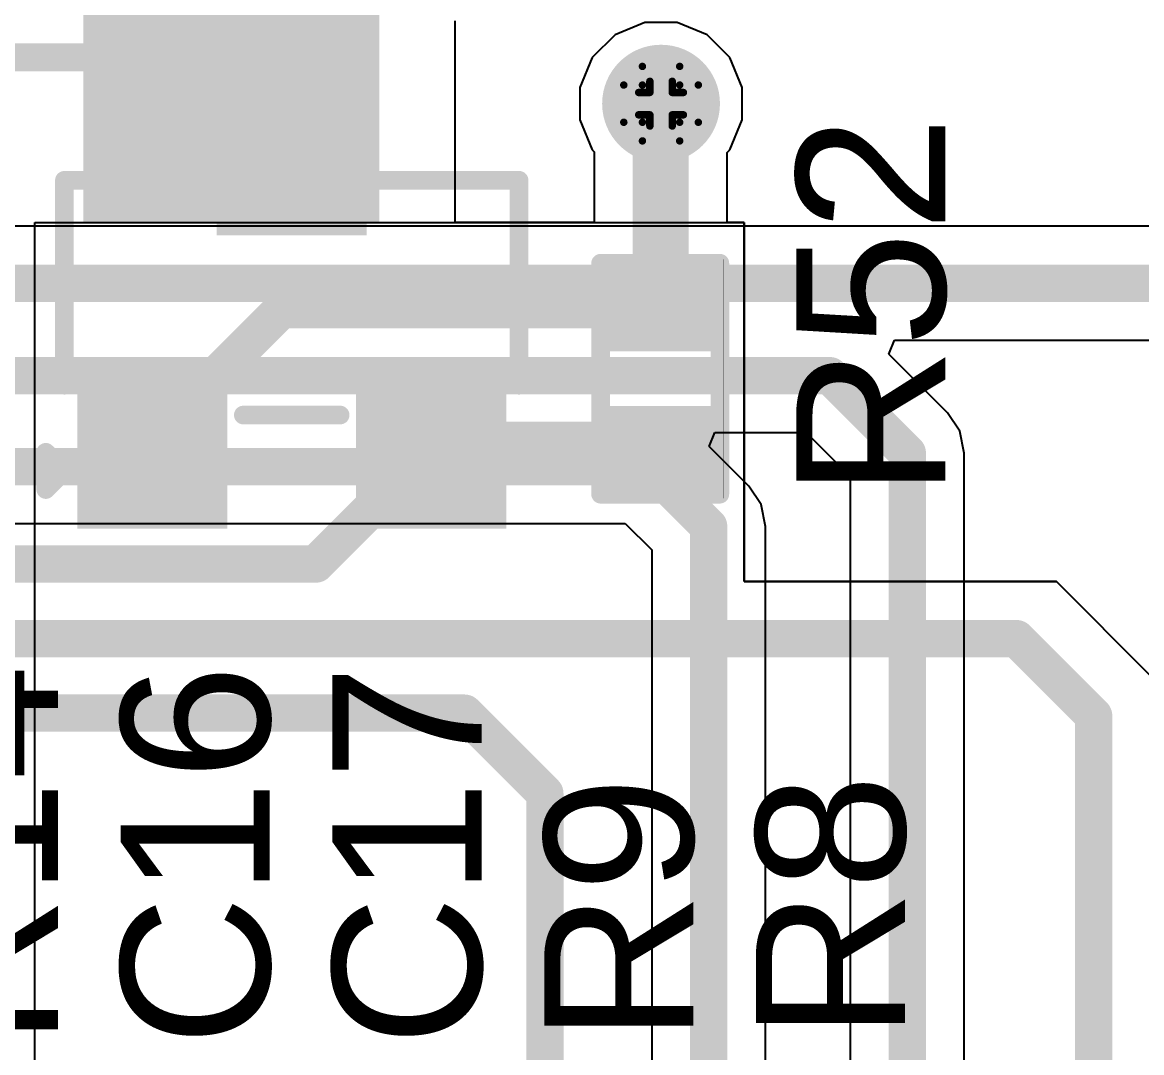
# Model space of a CAD drawing. Header units: inches. Extents: x -5 to 5258, y -4 to 5281.
# Drawn here: x 49.76 to 57.39, y 30.71 to 37.73 of the extents above; entities that cross this region are included whole.
import ezdxf

# ---------------------------------------------------------------- set-up
doc = ezdxf.new("R2010")
doc.units = ezdxf.units.IN
for name, color, linetype in [('Bottom Layer', 5, 'Continuous'), ('Bottom Solder', 6, 'Continuous'), ('Drill Drawing', 1, 'Continuous'), ('Top Layer', 1, 'Continuous'), ('Top Overlay', 2, 'Continuous'), ('Top Paste', 8, 'Continuous'), ('Top Solder', 216, 'Continuous'), ('Via Holes', 16, 'Continuous')]:
    doc.layers.add(name, color=color, linetype=linetype)
doc.styles.add('Arial', font='', dxfattribs={"height": 0.2})
doc.styles.get('Arial').set_extended_font_data('Arial')

# ---------------------------------------------------------------- blocks, each defined once
blk = doc.blocks.new('R___0402_40')
at = {"layer": 'Top Layer'}
for points in [[(-0.6985, -0.3175), (-0.6985, 0.3175), (-0.2413, 0.3175), (-0.2413, -0.3175)], [(0.2413, -0.3175), (0.2413, 0.3175), (0.6985, 0.3175), (0.6985, -0.3175)]]:
    blk.add_hatch(color=1, dxfattribs=at).paths.add_polyline_path(points)
at = {"layer": 'Top Paste'}
for points in [[(-0.6985, -0.3175), (-0.6985, 0.3175), (-0.2413, 0.3175), (-0.2413, -0.3175)], [(0.2413, -0.3175), (0.2413, 0.3175), (0.6985, 0.3175), (0.6985, -0.3175)]]:
    blk.add_hatch(color=8, dxfattribs=at).paths.add_polyline_path(points)
at = {"layer": 'Top Solder'}
for points in [[(-0.7535, -0.3725), (-0.7535, 0.3725), (-0.1863, 0.3725), (-0.1863, -0.3725)], [(0.1863, -0.3725), (0.1863, 0.3725), (0.7535, 0.3725), (0.7535, -0.3725)]]:
    blk.add_hatch(color=216, dxfattribs=at).paths.add_polyline_path(points)
at = {"layer": 'Top Overlay'}
for points in [[(-0.7874, 0.4064, 0.127, 0.127, 0), (0.7874, 0.4064, 0.127, 0.127, 0)], [(-0.7874, 0.4064, 0.127, 0.127, 0), (-0.7874, -0.4064, 0.127, 0.127, 0)], [(0.7874, 0.4064, 0.127, 0.127, 0), (0.7874, -0.4064, 0.127, 0.127, 0)], [(-0.7874, -0.4064, 0.127, 0.127, 0), (0.7874, -0.4064, 0.127, 0.127, 0)], [(-0.8128, -0.4318, 0.00323, 0.00323, 0), (0.8128, -0.4318, 0.00323, 0.00323, 0)]]:
    blk.add_lwpolyline(points, format="xyseb", dxfattribs=at)
for points in [[(-0.8191, 0.4064, 0.0635, 0.0635, 1), (-0.7556, 0.4064, 0.0635, 0.0635, 1)], [(-0.8191, 0.4064, 0.0635, 0.0635, 1), (-0.7556, 0.4064, 0.0635, 0.0635, 1)], [(0.7556, 0.4064, 0.0635, 0.0635, 1), (0.8191, 0.4064, 0.0635, 0.0635, 1)], [(0.7556, 0.4064, 0.0635, 0.0635, 1), (0.8191, 0.4064, 0.0635, 0.0635, 1)], [(-0.8191, -0.4064, 0.0635, 0.0635, 1), (-0.7556, -0.4064, 0.0635, 0.0635, 1)], [(-0.8191, -0.4064, 0.0635, 0.0635, 1), (-0.7556, -0.4064, 0.0635, 0.0635, 1)], [(0.7556, -0.4064, 0.0635, 0.0635, 1), (0.8191, -0.4064, 0.0635, 0.0635, 1)], [(0.7556, -0.4064, 0.0635, 0.0635, 1), (0.8191, -0.4064, 0.0635, 0.0635, 1)], [(-0.8136, -0.4318, 0.00161, 0.00161, 1), (-0.812, -0.4318, 0.00161, 0.00161, 1)], [(0.812, -0.4318, 0.00161, 0.00161, 1), (0.8136, -0.4318, 0.00161, 0.00161, 1)]]:
    blk.add_lwpolyline(points, format="xyseb", close=True, dxfattribs=at)
blk = doc.blocks.new('S___23_90')
at = {"layer": 'Top Layer'}
for points in [[(-0.41, 1.46), (0.41, 1.46), (0.41, 0.54), (-0.41, 0.54)], [(-1.36, -0.54), (-0.54, -0.54), (-0.54, -1.46), (-1.36, -1.46)], [(0.54, -0.54), (1.36, -0.54), (1.36, -1.46), (0.54, -1.46)]]:
    blk.add_hatch(color=1, dxfattribs=at).paths.add_polyline_path(points)
at = {"layer": 'Top Paste'}
for points in [[(-0.41, 1.46), (0.41, 1.46), (0.41, 0.54), (-0.41, 0.54)], [(-1.36, -0.54), (-0.54, -0.54), (-0.54, -1.46), (-1.36, -1.46)], [(0.54, -0.54), (1.36, -0.54), (1.36, -1.46), (0.54, -1.46)]]:
    blk.add_hatch(color=8, dxfattribs=at).paths.add_polyline_path(points)
at = {"layer": 'Top Solder'}
for points in [[(-0.5116, 1.5616), (0.5116, 1.5616), (0.5116, 0.4384), (-0.5116, 0.4384)], [(-1.4616, -0.4384), (-0.4384, -0.4384), (-0.4384, -1.5616), (-1.4616, -1.5616)], [(0.4384, -0.4384), (1.4616, -0.4384), (1.4616, -1.5616), (0.4384, -1.5616)]]:
    blk.add_hatch(color=216, dxfattribs=at).paths.add_polyline_path(points)
at = {"layer": 'Top Overlay'}
for points in [[(-1.5494, -0.5842, 0.127, 0.127, 0), (-1.5494, 0.8128, 0.127, 0.127, 0)], [(-1.5494, 0.8128, 0.127, 0.127, 0), (-0.5588, 0.8128, 0.127, 0.127, 0)], [(0.5588, 0.8128, 0.127, 0.127, 0), (1.5494, 0.8128, 0.127, 0.127, 0)], [(1.5494, -0.5842, 0.127, 0.127, 0), (1.5494, 0.8128, 0.127, 0.127, 0)], [(-0.3302, -0.7874, 0.127, 0.127, 0), (0.3302, -0.7874, 0.127, 0.127, 0)], [(-1.6764, -1.0414, 0.127, 0.127, 0), (-1.5494, -1.1684, 0.127, 0.127, 0)], [(-1.6764, -1.2954, 0.127, 0.127, 0), (-1.6764, -1.0414, 0.127, 0.127, 0)], [(-1.6764, -1.2954, 0.127, 0.127, 0), (-1.5494, -1.1684, 0.127, 0.127, 0)]]:
    blk.add_lwpolyline(points, format="xyseb", dxfattribs=at)
for points in [[(-1.5812, 0.8128, 0.0635, 0.0635, 1), (-1.5176, 0.8128, 0.0635, 0.0635, 1)], [(-1.5812, 0.8128, 0.0635, 0.0635, 1), (-1.5176, 0.8128, 0.0635, 0.0635, 1)], [(-0.5905, 0.8128, 0.0635, 0.0635, 1), (-0.5271, 0.8128, 0.0635, 0.0635, 1)], [(0.5271, 0.8128, 0.0635, 0.0635, 1), (0.5905, 0.8128, 0.0635, 0.0635, 1)], [(1.5176, 0.8128, 0.0635, 0.0635, 1), (1.5812, 0.8128, 0.0635, 0.0635, 1)], [(1.5176, 0.8128, 0.0635, 0.0635, 1), (1.5812, 0.8128, 0.0635, 0.0635, 1)], [(-1.5812, -0.5842, 0.0635, 0.0635, 1), (-1.5176, -0.5842, 0.0635, 0.0635, 1)], [(1.5176, -0.5842, 0.0635, 0.0635, 1), (1.5812, -0.5842, 0.0635, 0.0635, 1)], [(-0.3619, -0.7874, 0.0635, 0.0635, 1), (-0.2984, -0.7874, 0.0635, 0.0635, 1)], [(0.2984, -0.7874, 0.0635, 0.0635, 1), (0.3619, -0.7874, 0.0635, 0.0635, 1)], [(-1.7082, -1.0414, 0.0635, 0.0635, 1), (-1.6446, -1.0414, 0.0635, 0.0635, 1)], [(-1.7082, -1.0414, 0.0635, 0.0635, 1), (-1.6446, -1.0414, 0.0635, 0.0635, 1)], [(-1.5812, -1.1684, 0.0635, 0.0635, 1), (-1.5176, -1.1684, 0.0635, 0.0635, 1)], [(-1.5812, -1.1684, 0.0635, 0.0635, 1), (-1.5176, -1.1684, 0.0635, 0.0635, 1)], [(-1.7082, -1.2954, 0.0635, 0.0635, 1), (-1.6446, -1.2954, 0.0635, 0.0635, 1)], [(-1.7082, -1.2954, 0.0635, 0.0635, 1), (-1.6446, -1.2954, 0.0635, 0.0635, 1)]]:
    blk.add_lwpolyline(points, format="xyseb", close=True, dxfattribs=at)

msp = doc.modelspace()

# ---------------------------------------------------------------- hatches: boundary and pattern name
at = {"layer": 'Bottom Layer'}
h = msp.add_hatch(color=5, dxfattribs=at)
edge = h.paths.add_edge_path()
edge.add_arc((54.1097, 37.1746), 0.3, 0, 360)
at = {"layer": 'Bottom Solder'}
h = msp.add_hatch(color=6, dxfattribs=at)
edge = h.paths.add_edge_path()
edge.add_arc((54.1097, 37.1746), 0.4016, 0, 360)
at = {"layer": 'Top Layer'}
msp.add_hatch(color=1, dxfattribs=at).paths.add_polyline_path([(50.1726, 36.3654), (52.1893, 36.3654), (52.1893, 38.6277), (50.1726, 38.6277)])
h = msp.add_hatch(color=1, dxfattribs=at)
edge = h.paths.add_edge_path()
edge.add_arc((54.1097, 37.1746), 0.3, 0, 360)
at = {"layer": 'Top Solder'}
h = msp.add_hatch(color=216, dxfattribs=at)
edge = h.paths.add_edge_path()
edge.add_arc((54.1097, 37.1746), 0.4016, 0, 360)
at = {"layer": 'Via Holes'}
h = msp.add_hatch(color=7, dxfattribs=at)
edge = h.paths.add_edge_path()
edge.add_arc((54.1097, 37.1746), 0.15, 0, 360)

# ---------------------------------------------------------------- linework, layer by layer
at = {"layer": 'Bottom Layer'}
for p, q in [((59.0623, 36.3386), (12.9404, 36.3386)), ((55.6625, 35.4678), (55.7014, 35.5617)), ((55.7014, 35.5617), (58.9014, 35.5617)), ((56.0628, 35.0675), (55.6625, 35.4678)), ((56.147, 34.9415), (56.0628, 35.0675)), ((56.1766, 34.7928), (56.147, 34.9415)), ((54.4384, 34.8382), (54.4773, 34.932)), ((54.4773, 34.932), (55.0996, 34.932)), ((55.0996, 34.932), (55.3997, 34.6319)), ((54.7089, 34.5676), (54.4384, 34.8382)), ((56.1766, 30.5059), (56.1766, 34.7928)), ((54.7932, 34.4416), (54.7089, 34.5676)), ((55.3997, 34.6319), (55.3997, 30.5059)), ((54.8227, 34.293), (54.7932, 34.4416)), ((48.2853, 34.3119), (53.866, 34.3119)), ((53.866, 34.3119), (54.0458, 34.1321)), ((54.8227, 30.5059), (54.8227, 34.293)), ((54.0458, 34.1321), (54.0458, 30.5059))]:
    msp.add_line(p, q, dxfattribs=at)
for points in [[(7.215, 35.9501, 0.254, 0.254, 0), (59.0623, 35.9501, 0.254, 0.254, 0)], [(6.1105, 35.3205, 0.254, 0.254, 0), (55.2605, 35.3205, 0.254, 0.254, 0)], [(55.2605, 35.3205, 0.254, 0.254, 0), (55.7882, 34.7928, 0.254, 0.254, 0)], [(55.7882, 30.1109, 0.254, 0.254, 0), (55.7882, 34.7928, 0.254, 0.254, 0)], [(3.2027, 34.7003, 0.254, 0.254, 0), (54.0269, 34.7003, 0.254, 0.254, 0)], [(54.0269, 34.7003, 0.254, 0.254, 0), (54.4343, 34.293, 0.254, 0.254, 0)], [(54.4343, 30.1109, 0.254, 0.254, 0), (54.4343, 34.293, 0.254, 0.254, 0)]]:
    msp.add_lwpolyline(points, format="xyseb", dxfattribs=at)
for points in [[(55.197, 35.3205, 0.127, 0.127, 1), (55.324, 35.3205, 0.127, 0.127, 1)], [(55.197, 35.3205, 0.127, 0.127, 1), (55.324, 35.3205, 0.127, 0.127, 1)], [(55.7247, 34.7928, 0.127, 0.127, 1), (55.8517, 34.7928, 0.127, 0.127, 1)], [(55.7247, 34.7928, 0.127, 0.127, 1), (55.8517, 34.7928, 0.127, 0.127, 1)], [(53.9634, 34.7003, 0.127, 0.127, 1), (54.0904, 34.7003, 0.127, 0.127, 1)], [(53.9634, 34.7003, 0.127, 0.127, 1), (54.0904, 34.7003, 0.127, 0.127, 1)], [(54.3708, 34.293, 0.127, 0.127, 1), (54.4978, 34.293, 0.127, 0.127, 1)], [(54.3708, 34.293, 0.127, 0.127, 1), (54.4978, 34.293, 0.127, 0.127, 1)]]:
    msp.add_lwpolyline(points, format="xyseb", close=True, dxfattribs=at)
at = {"layer": 'Drill Drawing'}
for points in [[(53.9827, 37.3016, 0.0508, 0.0508, 0), (53.9827, 37.4286, 0.0508, 0.0508, 0)], [(53.9827, 37.4286, 0.0508, 0.0508, 0), (54.2367, 37.4286, 0.0508, 0.0508, 0)], [(54.2367, 37.3016, 0.0508, 0.0508, 0), (54.2367, 37.4286, 0.0508, 0.0508, 0)], [(53.8557, 37.0476, 0.0508, 0.0508, 0), (53.8557, 37.3016, 0.0508, 0.0508, 0)], [(53.8557, 37.3016, 0.0508, 0.0508, 0), (53.9827, 37.3016, 0.0508, 0.0508, 0)], [(54.0335, 37.2508, 0.0508, 0.0508, 0), (54.0335, 37.327, 0.0508, 0.0508, 0)], [(54.0335, 37.327, 0.0508, 0.0508, 0), (54.1859, 37.327, 0.0508, 0.0508, 0)], [(54.1859, 37.2508, 0.0508, 0.0508, 0), (54.1859, 37.327, 0.0508, 0.0508, 0)], [(54.2367, 37.3016, 0.0508, 0.0508, 0), (54.3637, 37.3016, 0.0508, 0.0508, 0)], [(54.3637, 37.0476, 0.0508, 0.0508, 0), (54.3637, 37.3016, 0.0508, 0.0508, 0)], [(53.9573, 37.0984, 0.0508, 0.0508, 0), (53.9573, 37.2508, 0.0508, 0.0508, 0)], [(53.9573, 37.2508, 0.0508, 0.0508, 0), (54.0335, 37.2508, 0.0508, 0.0508, 0)], [(54.1859, 37.2508, 0.0508, 0.0508, 0), (54.2621, 37.2508, 0.0508, 0.0508, 0)], [(54.2621, 37.0984, 0.0508, 0.0508, 0), (54.2621, 37.2508, 0.0508, 0.0508, 0)], [(53.9573, 37.0984, 0.0508, 0.0508, 0), (54.0335, 37.0984, 0.0508, 0.0508, 0)], [(54.0335, 37.0222, 0.0508, 0.0508, 0), (54.0335, 37.0984, 0.0508, 0.0508, 0)], [(54.1859, 37.0984, 0.0508, 0.0508, 0), (54.2621, 37.0984, 0.0508, 0.0508, 0)], [(54.1859, 37.0222, 0.0508, 0.0508, 0), (54.1859, 37.0984, 0.0508, 0.0508, 0)], [(53.8557, 37.0476, 0.0508, 0.0508, 0), (53.9827, 37.0476, 0.0508, 0.0508, 0)], [(53.9827, 36.9206, 0.0508, 0.0508, 0), (53.9827, 37.0476, 0.0508, 0.0508, 0)], [(54.0335, 37.0222, 0.0508, 0.0508, 0), (54.1859, 37.0222, 0.0508, 0.0508, 0)], [(54.2367, 37.0476, 0.0508, 0.0508, 0), (54.3637, 37.0476, 0.0508, 0.0508, 0)], [(54.2367, 36.9206, 0.0508, 0.0508, 0), (54.2367, 37.0476, 0.0508, 0.0508, 0)], [(53.9827, 36.9206, 0.0508, 0.0508, 0), (54.2367, 36.9206, 0.0508, 0.0508, 0)]]:
    msp.add_lwpolyline(points, format="xyseb", dxfattribs=at)
for points in [[(53.97, 37.4286, 0.0254, 0.0254, 1), (53.9954, 37.4286, 0.0254, 0.0254, 1)], [(53.97, 37.4286, 0.0254, 0.0254, 1), (53.9954, 37.4286, 0.0254, 0.0254, 1)], [(54.224, 37.4286, 0.0254, 0.0254, 1), (54.2494, 37.4286, 0.0254, 0.0254, 1)], [(54.224, 37.4286, 0.0254, 0.0254, 1), (54.2494, 37.4286, 0.0254, 0.0254, 1)], [(53.843, 37.3016, 0.0254, 0.0254, 1), (53.8684, 37.3016, 0.0254, 0.0254, 1)], [(53.843, 37.3016, 0.0254, 0.0254, 1), (53.8684, 37.3016, 0.0254, 0.0254, 1)], [(53.97, 37.3016, 0.0254, 0.0254, 1), (53.9954, 37.3016, 0.0254, 0.0254, 1)], [(53.97, 37.3016, 0.0254, 0.0254, 1), (53.9954, 37.3016, 0.0254, 0.0254, 1)], [(54.0208, 37.327, 0.0254, 0.0254, 1), (54.0462, 37.327, 0.0254, 0.0254, 1)], [(54.0208, 37.327, 0.0254, 0.0254, 1), (54.0462, 37.327, 0.0254, 0.0254, 1)], [(54.1732, 37.327, 0.0254, 0.0254, 1), (54.1986, 37.327, 0.0254, 0.0254, 1)], [(54.1732, 37.327, 0.0254, 0.0254, 1), (54.1986, 37.327, 0.0254, 0.0254, 1)], [(54.224, 37.3016, 0.0254, 0.0254, 1), (54.2494, 37.3016, 0.0254, 0.0254, 1)], [(54.224, 37.3016, 0.0254, 0.0254, 1), (54.2494, 37.3016, 0.0254, 0.0254, 1)], [(54.351, 37.3016, 0.0254, 0.0254, 1), (54.3764, 37.3016, 0.0254, 0.0254, 1)], [(54.351, 37.3016, 0.0254, 0.0254, 1), (54.3764, 37.3016, 0.0254, 0.0254, 1)], [(53.9446, 37.2508, 0.0254, 0.0254, 1), (53.97, 37.2508, 0.0254, 0.0254, 1)], [(53.9446, 37.2508, 0.0254, 0.0254, 1), (53.97, 37.2508, 0.0254, 0.0254, 1)], [(54.0208, 37.2508, 0.0254, 0.0254, 1), (54.0462, 37.2508, 0.0254, 0.0254, 1)], [(54.0208, 37.2508, 0.0254, 0.0254, 1), (54.0462, 37.2508, 0.0254, 0.0254, 1)], [(54.1732, 37.2508, 0.0254, 0.0254, 1), (54.1986, 37.2508, 0.0254, 0.0254, 1)], [(54.1732, 37.2508, 0.0254, 0.0254, 1), (54.1986, 37.2508, 0.0254, 0.0254, 1)], [(54.2494, 37.2508, 0.0254, 0.0254, 1), (54.2748, 37.2508, 0.0254, 0.0254, 1)], [(54.2494, 37.2508, 0.0254, 0.0254, 1), (54.2748, 37.2508, 0.0254, 0.0254, 1)], [(53.9446, 37.0984, 0.0254, 0.0254, 1), (53.97, 37.0984, 0.0254, 0.0254, 1)], [(53.9446, 37.0984, 0.0254, 0.0254, 1), (53.97, 37.0984, 0.0254, 0.0254, 1)], [(54.0208, 37.0984, 0.0254, 0.0254, 1), (54.0462, 37.0984, 0.0254, 0.0254, 1)], [(54.0208, 37.0984, 0.0254, 0.0254, 1), (54.0462, 37.0984, 0.0254, 0.0254, 1)], [(54.1732, 37.0984, 0.0254, 0.0254, 1), (54.1986, 37.0984, 0.0254, 0.0254, 1)], [(54.1732, 37.0984, 0.0254, 0.0254, 1), (54.1986, 37.0984, 0.0254, 0.0254, 1)], [(54.2494, 37.0984, 0.0254, 0.0254, 1), (54.2748, 37.0984, 0.0254, 0.0254, 1)], [(54.2494, 37.0984, 0.0254, 0.0254, 1), (54.2748, 37.0984, 0.0254, 0.0254, 1)], [(53.843, 37.0476, 0.0254, 0.0254, 1), (53.8684, 37.0476, 0.0254, 0.0254, 1)], [(53.843, 37.0476, 0.0254, 0.0254, 1), (53.8684, 37.0476, 0.0254, 0.0254, 1)], [(53.97, 37.0476, 0.0254, 0.0254, 1), (53.9954, 37.0476, 0.0254, 0.0254, 1)], [(53.97, 37.0476, 0.0254, 0.0254, 1), (53.9954, 37.0476, 0.0254, 0.0254, 1)], [(54.0208, 37.0222, 0.0254, 0.0254, 1), (54.0462, 37.0222, 0.0254, 0.0254, 1)], [(54.0208, 37.0222, 0.0254, 0.0254, 1), (54.0462, 37.0222, 0.0254, 0.0254, 1)], [(54.1732, 37.0222, 0.0254, 0.0254, 1), (54.1986, 37.0222, 0.0254, 0.0254, 1)], [(54.1732, 37.0222, 0.0254, 0.0254, 1), (54.1986, 37.0222, 0.0254, 0.0254, 1)], [(54.224, 37.0476, 0.0254, 0.0254, 1), (54.2494, 37.0476, 0.0254, 0.0254, 1)], [(54.224, 37.0476, 0.0254, 0.0254, 1), (54.2494, 37.0476, 0.0254, 0.0254, 1)], [(54.351, 37.0476, 0.0254, 0.0254, 1), (54.3764, 37.0476, 0.0254, 0.0254, 1)], [(54.351, 37.0476, 0.0254, 0.0254, 1), (54.3764, 37.0476, 0.0254, 0.0254, 1)], [(53.97, 36.9206, 0.0254, 0.0254, 1), (53.9954, 36.9206, 0.0254, 0.0254, 1)], [(53.97, 36.9206, 0.0254, 0.0254, 1), (53.9954, 36.9206, 0.0254, 0.0254, 1)], [(54.224, 36.9206, 0.0254, 0.0254, 1), (54.2494, 36.9206, 0.0254, 0.0254, 1)], [(54.224, 36.9206, 0.0254, 0.0254, 1), (54.2494, 36.9206, 0.0254, 0.0254, 1)]]:
    msp.add_lwpolyline(points, format="xyseb", close=True, dxfattribs=at)
at = {"layer": 'Top Layer'}
for p, q in [((52.7072, 36.3654), (52.7072, 37.7387)), ((53.9995, 37.7286), (53.7959, 37.6443)), ((54.2199, 37.7286), (53.9995, 37.7286)), ((54.4235, 37.6443), (54.2199, 37.7286)), ((53.7959, 37.6443), (53.64, 37.4884)), ((54.5794, 37.4884), (54.4235, 37.6443)), ((53.64, 37.4884), (53.5557, 37.2848)), ((54.6637, 37.2848), (54.5794, 37.4884)), ((53.5557, 37.2848), (53.5557, 37.0644)), ((54.6637, 37.0644), (54.6637, 37.2848)), ((53.5557, 37.0644), (53.64, 36.8608)), ((54.5794, 36.8608), (54.6637, 37.0644)), ((53.64, 36.8608), (53.6537, 36.8472)), ((53.6537, 36.8472), (53.6537, 36.3654)), ((54.5601, 36.8416), (54.5794, 36.8608)), ((54.5601, 36.3654), (54.5601, 36.8416)), ((49.8414, 30.0699), (49.8414, 36.3654)), ((49.8414, 36.3654), (54.6756, 36.3654)), ((53.6537, 36.3654), (52.7072, 36.3654)), ((54.6756, 36.3654), (54.5601, 36.3654)), ((54.6756, 36.3654), (54.6756, 33.9165)), ((54.6756, 35.2868), (54.6756, 36.3654)), ((54.6756, 34.347), (54.6756, 35.2868)), ((54.6756, 33.9165), (54.6756, 34.347)), ((54.6756, 33.9165), (56.8042, 33.9165)), ((56.8042, 33.9165), (54.6756, 33.9165)), ((56.8042, 33.9165), (57.4466, 33.274)), ((57.4466, 33.274), (56.8042, 33.9165))]:
    msp.add_line(p, q, dxfattribs=at)
for points in [[(54.1069, 37.1718, 0.381, 0.381, 0), (54.1097, 37.1746, 0.381, 0.381, 0)], [(54.1069, 35.7743, 0.381, 0.381, 0), (54.1069, 37.1718, 0.381, 0.381, 0)], [(54.103, 35.7704, 0.381, 0.381, 0), (54.1069, 35.7743, 0.381, 0.381, 0)], [(50.6426, 34.8894, 0.254, 0.254, 0), (51.5226, 35.7694, 0.254, 0.254, 0)], [(51.5226, 35.7694, 0.254, 0.254, 0), (54.1041, 35.7694, 0.254, 0.254, 0)], [(50.6426, 34.8394, 0.1016, 0.1016, 0), (50.6426, 34.8894, 0.1016, 0.1016, 0)], [(52.5525, 34.8155, 0.381, 0.381, 0), (54.1042, 34.8155, 0.381, 0.381, 0)], [(52.5426, 34.7894, 0.254, 0.254, 0), (52.5426, 34.8215, 0.254, 0.254, 0)], [(52.2596, 34.5064, 0.254, 0.254, 0), (52.5426, 34.7894, 0.254, 0.254, 0)], [(51.7571, 34.036, 0.254, 0.254, 0), (52.2276, 34.5064, 0.254, 0.254, 0)], [(52.2276, 34.5064, 0.254, 0.254, 0), (52.2596, 34.5064, 0.254, 0.254, 0)], [(21.9347, 34.036, 0.254, 0.254, 0), (51.7571, 34.036, 0.254, 0.254, 0)], [(21.7243, 33.528, 0.254, 0.254, 0), (56.532, 33.528, 0.254, 0.254, 0)], [(56.532, 33.528, 0.254, 0.254, 0), (57.0582, 33.0018, 0.254, 0.254, 0)], [(21.5139, 33.02, 0.254, 0.254, 0), (52.77, 33.02, 0.254, 0.254, 0)], [(52.77, 33.02, 0.254, 0.254, 0), (53.3179, 32.4721, 0.254, 0.254, 0)], [(57.0582, 26.7983, 0.254, 0.254, 0), (57.0582, 33.0018, 0.254, 0.254, 0)], [(53.3179, 29.5882, 0.254, 0.254, 0), (53.3179, 32.4721, 0.254, 0.254, 0)]]:
    msp.add_lwpolyline(points, format="xyseb", dxfattribs=at)
for points in [[(54.0116, 37.1718, 0.1905, 0.1905, 1), (54.2021, 37.1718, 0.1905, 0.1905, 1)], [(54.0116, 37.1718, 0.1905, 0.1905, 1), (54.2021, 37.1718, 0.1905, 0.1905, 1)], [(54.0144, 37.1746, 0.1905, 0.1905, 1), (54.2049, 37.1746, 0.1905, 0.1905, 1)], [(54.0078, 35.7704, 0.1905, 0.1905, 1), (54.1983, 35.7704, 0.1905, 0.1905, 1)], [(54.0116, 35.7743, 0.1905, 0.1905, 1), (54.2021, 35.7743, 0.1905, 0.1905, 1)], [(54.0116, 35.7743, 0.1905, 0.1905, 1), (54.2021, 35.7743, 0.1905, 0.1905, 1)], [(51.4591, 35.7694, 0.127, 0.127, 1), (51.5861, 35.7694, 0.127, 0.127, 1)], [(51.4591, 35.7694, 0.127, 0.127, 1), (51.5861, 35.7694, 0.127, 0.127, 1)], [(54.0406, 35.7694, 0.127, 0.127, 1), (54.1676, 35.7694, 0.127, 0.127, 1)], [(50.5791, 34.8894, 0.127, 0.127, 1), (50.7061, 34.8894, 0.127, 0.127, 1)], [(50.6172, 34.8894, 0.0508, 0.0508, 1), (50.668, 34.8894, 0.0508, 0.0508, 1)], [(52.4573, 34.8155, 0.1905, 0.1905, 1), (52.6478, 34.8155, 0.1905, 0.1905, 1)], [(52.4791, 34.8215, 0.127, 0.127, 1), (52.6061, 34.8215, 0.127, 0.127, 1)], [(54.009, 34.8155, 0.1905, 0.1905, 1), (54.1995, 34.8155, 0.1905, 0.1905, 1)], [(50.6172, 34.8394, 0.0508, 0.0508, 1), (50.668, 34.8394, 0.0508, 0.0508, 1)], [(52.4791, 34.7894, 0.127, 0.127, 1), (52.6061, 34.7894, 0.127, 0.127, 1)], [(52.4791, 34.7894, 0.127, 0.127, 1), (52.6061, 34.7894, 0.127, 0.127, 1)], [(52.1641, 34.5064, 0.127, 0.127, 1), (52.2911, 34.5064, 0.127, 0.127, 1)], [(52.1641, 34.5064, 0.127, 0.127, 1), (52.2911, 34.5064, 0.127, 0.127, 1)], [(52.1961, 34.5064, 0.127, 0.127, 1), (52.3231, 34.5064, 0.127, 0.127, 1)], [(52.1961, 34.5064, 0.127, 0.127, 1), (52.3231, 34.5064, 0.127, 0.127, 1)], [(51.6936, 34.036, 0.127, 0.127, 1), (51.8206, 34.036, 0.127, 0.127, 1)], [(51.6936, 34.036, 0.127, 0.127, 1), (51.8206, 34.036, 0.127, 0.127, 1)], [(56.4685, 33.528, 0.127, 0.127, 1), (56.5955, 33.528, 0.127, 0.127, 1)], [(56.4685, 33.528, 0.127, 0.127, 1), (56.5955, 33.528, 0.127, 0.127, 1)], [(52.7065, 33.02, 0.127, 0.127, 1), (52.8335, 33.02, 0.127, 0.127, 1)], [(52.7065, 33.02, 0.127, 0.127, 1), (52.8335, 33.02, 0.127, 0.127, 1)], [(56.9947, 33.0018, 0.127, 0.127, 1), (57.1217, 33.0018, 0.127, 0.127, 1)], [(56.9947, 33.0018, 0.127, 0.127, 1), (57.1217, 33.0018, 0.127, 0.127, 1)], [(53.2544, 32.4721, 0.127, 0.127, 1), (53.3814, 32.4721, 0.127, 0.127, 1)], [(53.2544, 32.4721, 0.127, 0.127, 1), (53.3814, 32.4721, 0.127, 0.127, 1)]]:
    msp.add_lwpolyline(points, format="xyseb", close=True, dxfattribs=at)
at = {"layer": 'Top Overlay'}
for points in [[(51.2826, 37.4904, 0.1905, 0.1905, 0), (51.2826, 39.878, 0.1905, 0.1905, 0)], [(47.9552, 37.4904, 0.1905, 0.1905, 0), (51.2826, 37.4904, 0.1905, 0.1905, 0)]]:
    msp.add_lwpolyline(points, format="xyseb", dxfattribs=at)
msp.add_lwpolyline([(51.235, 37.4904, 0.0952, 0.0952, 1), (51.3302, 37.4904, 0.0952, 0.0952, 1)], format="xyseb", close=True, dxfattribs=at)
msp.add_lwpolyline([(51.235, 37.4904, 0.0952, 0.0952, 1), (51.3302, 37.4904, 0.0952, 0.0952, 1)], format="xyseb", close=True, dxfattribs=at)

# ---------------------------------------------------------------- block references
msp.add_blockref('S___23_90', (51.5926, 35.8394))
at = {"rotation": 90}
msp.add_blockref('R___0402_40', (54.1041, 35.2995), dxfattribs=at)

# ---------------------------------------------------------------- texts
at = {"layer": 'Top Overlay', "style": 'Arial'}
for s, p in [('R52', (56.0474, 34.4878)), ('R14', (50.0002, 30.7482)), ('C16', (51.4432, 30.7482)), ('C17', (52.8862, 30.7482)), ('R9', (54.3292, 30.7735)), ('R8', (55.7722, 30.7904))]:
    msp.add_text(s, height=1.016, rotation=90, dxfattribs=at).set_placement(p)

doc.saveas('drawing.dxf')
